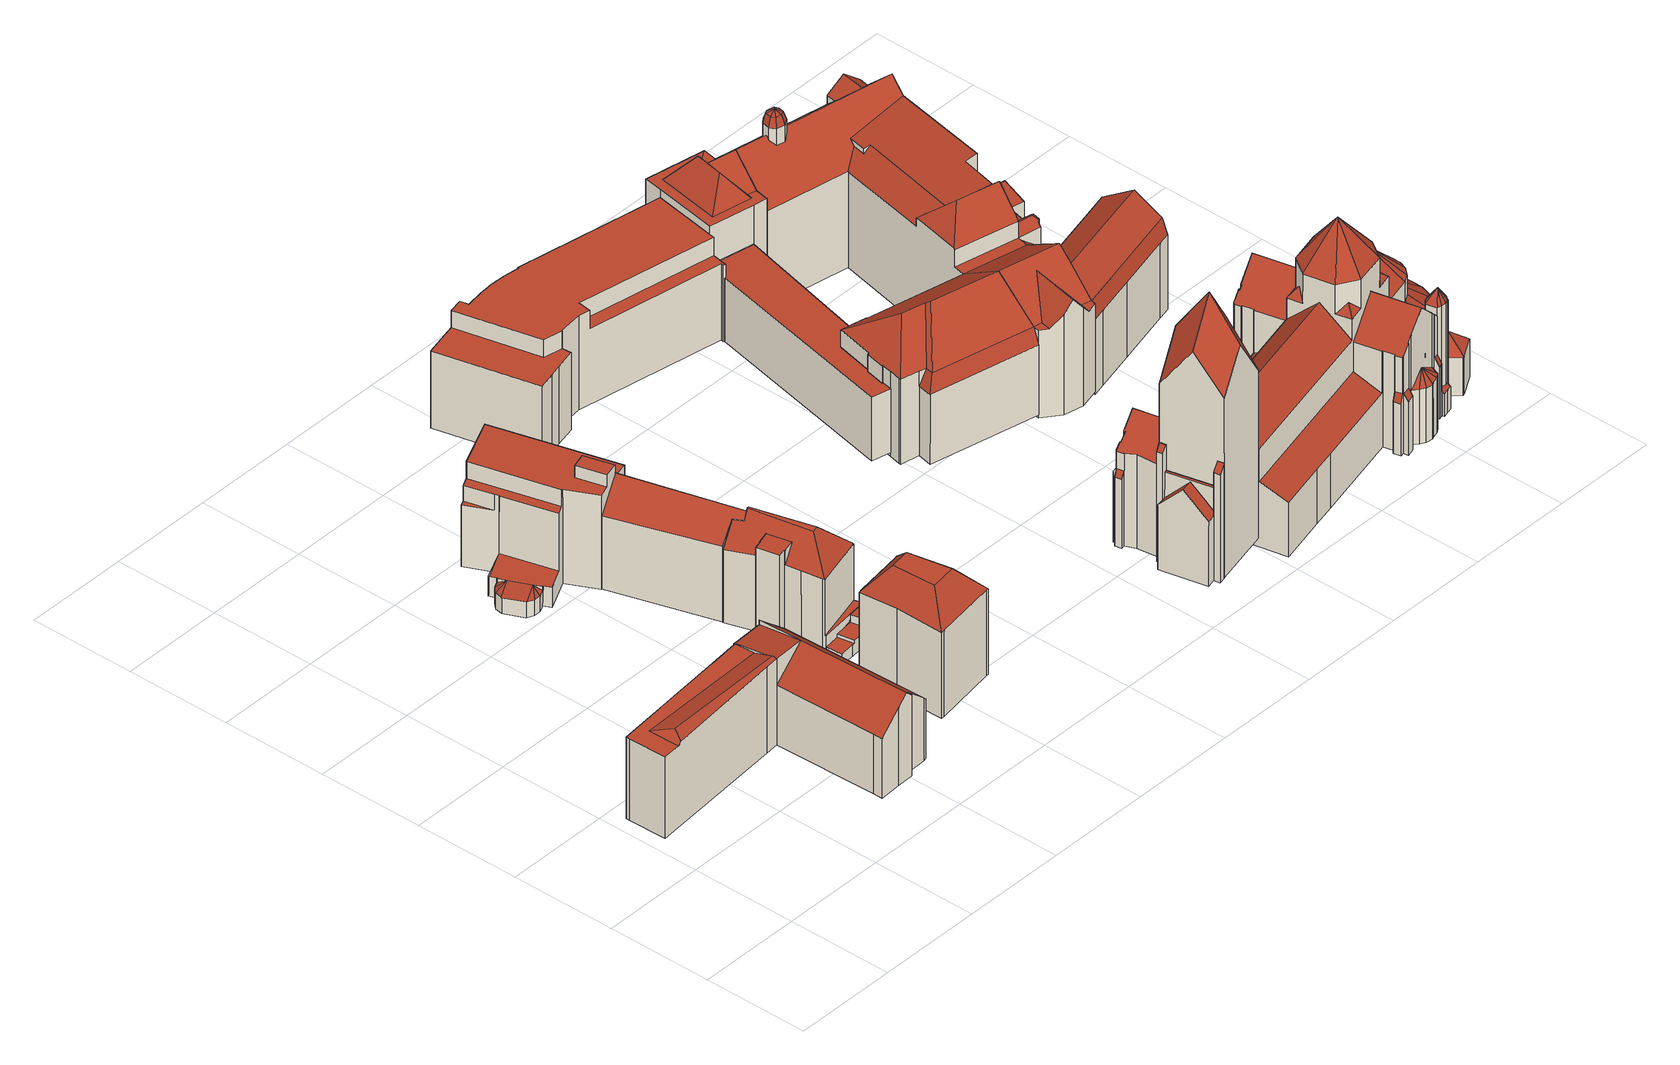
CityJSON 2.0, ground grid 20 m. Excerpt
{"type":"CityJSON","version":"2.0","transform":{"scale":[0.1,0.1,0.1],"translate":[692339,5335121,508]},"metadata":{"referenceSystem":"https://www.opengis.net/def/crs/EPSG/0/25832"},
"CityObjects":{
"building1":{"type":"Building","attributes":{"Gemeindeschluessel":"09162000","HoeheDach":"528.140","HoeheGrund":"510.894","Methode":"2000","NiedrigsteTraufeDesGebaeudes":"527.000","Geometrietyp2DReferenz":"3000","function":"31001_9998","roofType":"3200","measuredHeight":17.25},"geometry":[{"type":"MultiSurface","lod":"2","boundaries":[[[0,1,2,3,4]],[[5,6,7,8]],[[9,1,0,10]],[[11,12,13,14]],[[15,4,3,16]],[[17,18,19,20]],[[3,2,21,16]],[[22,23,20,19]],[[23,22,14,13]],[[18,7,6,24,25,15,16,21,11,14,22,19]],[[18,17,26,8,7]],[[27,28,5,8,26,17,20,23,13,12,9,10]],[[27,25,24,28]],[[28,24,6,5]],[[27,10,0,4,15,25]],[[9,12,11,21,2,1]]],"semantics":{"surfaces":[{"type":"RoofSurface"},{"type":"WallSurface"},{"type":"GroundSurface"}],"values":[0,1,1,1,0,1,0,1,1,0,1,2,1,1,1,1]}}]},
"building2":{"type":"Building","attributes":{"Gemeindeschluessel":"09162000","HoeheDach":"527.940","HoeheGrund":"510.881","Methode":"2000","NiedrigsteTraufeDesGebaeudes":"522.440","Geometrietyp2DReferenz":"3000","function":"31001_9998","roofType":"3100","measuredHeight":17.06},"geometry":[{"type":"MultiSurface","lod":"2","boundaries":[[[29,30,31,32]],[[33,1,34]],[[33,35,36]],[[33,37,38,31,30,39,40,41,35]],[[42,13,14,36,35,41]],[[43,44,45,37,33,34]],[[46,40,39,47]],[[48,49,50,9,12,13,42,46,47,29,32,51]],[[42,41,40,46]],[[12,52,14,13]],[[12,9,34,1,52]],[[48,51,38,37,45]],[[52,1,33,36,14]],[[32,31,38,51]],[[48,45,44,49]],[[50,43,34,9]],[[49,44,43,50]],[[47,39,30,29]]],"semantics":{"surfaces":[{"type":"WallSurface"},{"type":"RoofSurface"},{"type":"GroundSurface"}],"values":[0,0,0,1,0,1,0,2,0,0,0,0,1,0,0,0,0,0]}}]},
"building3":{"type":"Building","attributes":{"Gemeindeschluessel":"09162000","HoeheDach":"532.166","HoeheGrund":"511.224","Methode":"2000","NiedrigsteTraufeDesGebaeudes":"514.307","Geometrietyp2DReferenz":"3000","function":"31001_9998","roofType":"1000","measuredHeight":20.94,"storeysAboveGround":6},"geometry":[{"type":"MultiSurface","lod":"2","boundaries":[[[53,54,55,56]],[[57,58,59,60,61,62]],[[63,64,65,66]],[[67,68,69,70]],[[71,72,73,74,75,64,63,76]],[[77,78,62,61,79]],[[80,57,62,78]],[[60,79,61]],[[53,81,82,83,84,54]],[[85,59,58]],[[86,87,88,89,90,74,73,91]],[[90,92,75,74]],[[93,94,95,66,65,96,97,98,99,100]],[[101,102,59]],[[103,104,87,86,105,106]],[[70,69,97,96]],[[107,108,109,85]],[[93,100,110,111]],[[93,111,112,113,108,107,80,78,77,81,53,56,104,103,72,71,94]],[[101,59,109]],[[60,83,82]],[[60,82,79]],[[92,110,100,99,67,70,96,65,64,75]],[[105,86,91,114]],[[112,111,110,92,90,89,115,116]],[[99,98,68,67]],[[104,56,55,117,88,87]],[[60,84,83]],[[80,107,85,58,57]],[[66,95,76,63]],[[71,76,95,94]],[[72,103,106,114,91,73]],[[112,116,118,113]],[[108,113,118,102,101,109]],[[105,114,106]],[[109,59,85]],[[115,89,88,117]],[[98,97,69,68]],[[81,77,79,82]],[[54,84,60,59,102,118,116,115,117,55]]],"semantics":{"surfaces":[{"type":"WallSurface"},{"type":"RoofSurface"},{"type":"GroundSurface"}],"values":[0,1,0,0,0,0,0,1,0,1,1,0,0,0,0,0,0,0,2,1,1,1,1,0,0,0,0,0,0,1,0,0,0,0,1,1,0,1,0,1]}}]},
"building4":{"type":"Building","attributes":{"Gemeindeschluessel":"09162000","HoeheDach":"531.460","HoeheGrund":"509.760","Methode":"2000","NiedrigsteTraufeDesGebaeudes":"526.714","Geometrietyp2DReferenz":"3000","function":"31001_1000","roofType":"2100","measuredHeight":21.7,"storeysAboveGround":6},"geometry":[{"type":"MultiSurface","lod":"2","boundaries":[[[119,120,121,122]],[[119,123,124,125,126,120]],[[123,119,127,128]],[[129,130,131,132]],[[133,134,135,136]],[[120,126,131,121]],[[133,136,137,138]],[[127,119,122,139,138,140]],[[135,134,141,142]],[[132,131,126,125]],[[141,130,129,142]],[[127,140,143,128]],[[133,138,139,144,134]],[[143,140,138,137]],[[143,137,136,135,142,129,132,125,124,123,128]],[[141,134,144,121,131,130]],[[139,122,121,144]]],"semantics":{"surfaces":[{"type":"RoofSurface"},{"type":"WallSurface"},{"type":"GroundSurface"}],"values":[0,1,1,1,1,0,1,0,1,1,1,1,0,1,2,0,0]}}]},
"building5":{"type":"Building","attributes":{"Gemeindeschluessel":"09162000","HoeheDach":"515.120","HoeheGrund":"510.774","Methode":"2000","NiedrigsteTraufeDesGebaeudes":"513.020","Geometrietyp2DReferenz":"3000","function":"31001_2000","roofType":"1000","measuredHeight":4.35},"geometry":[{"type":"MultiSurface","lod":"2","boundaries":[[[145,146,147,148]],[[149,150,151,152]],[[145,153,154,155,156,150,149,146]],[[157,158,154,153]],[[150,156,159,151]],[[157,160,161,152,151,159,162,158]],[[155,154,158,162]],[[145,148,163,160,157,153]],[[156,155,162,159]],[[163,164,161,160]],[[164,147,146,149,152,161]],[[148,147,164,163]]],"semantics":{"surfaces":[{"type":"WallSurface"},{"type":"RoofSurface"},{"type":"GroundSurface"}],"values":[0,0,0,0,1,0,1,2,0,0,1,0]}}]},
"building6":{"type":"Building","attributes":{"Gemeindeschluessel":"09162000","HoeheDach":"531.180","HoeheGrund":"511.229","Methode":"2000","NiedrigsteTraufeDesGebaeudes":"515.101","Geometrietyp2DReferenz":"3000","function":"31001_1000","roofType":"2100","measuredHeight":19.95,"storeysAboveGround":5},"geometry":[{"type":"MultiSurface","lod":"2","boundaries":[[[165,166,167,168]],[[169,170,171,172,173,174]],[[175,176,177]],[[166,178,179,180,172,171,181,182,183,167]],[[184,185,158,186]],[[166,165,187,178]],[[188,189,190,191]],[[192,193,194,195,196,197]],[[190,189,198,199]],[[184,200,181,171,170,201,185]],[[202,203,204,205]],[[201,170,169,206]],[[207,208,205,204]],[[208,207,192,197]],[[209,182,181,200]],[[173,172,180,210,211]],[[175,177,212,195,194,213,174,173,211,198,189,188]],[[214,183,182,209]],[[175,188,191,203,202,176]],[[215,199,198,211,210]],[[202,205,208,197,196,212,177,176]],[[216,158,185,201,206]],[[217,218,216,206,169,174,213]],[[219,179,178,187]],[[217,193,192,207,204,203,191,190,199,215,219,187,165,168,214,209,200,184,186,218]],[[186,158,216,218]],[[219,215,210,180,179]],[[217,213,194,193]],[[183,214,168,167]],[[212,196,195]]],"semantics":{"surfaces":[{"type":"WallSurface"},{"type":"RoofSurface"},{"type":"GroundSurface"}],"values":[0,1,0,1,0,0,0,0,0,0,0,0,0,0,0,1,1,0,0,0,1,1,0,0,2,0,0,0,0,0]}}]},
"building7":{"type":"Building","attributes":{"Gemeindeschluessel":"09162000","HoeheDach":"530.684","HoeheGrund":"511.253","Methode":"1000","NiedrigsteTraufeDesGebaeudes":"525.691","Geometrietyp2DReferenz":"3000","function":"31001_9998","roofType":"3100","measuredHeight":19.43,"storeysAboveGround":5},"geometry":[{"type":"MultiSurface","lod":"2","boundaries":[[[220,221,222,223]],[[224,225,189,226]],[[227,228,221,220]],[[229,230,231,232]],[[226,189,232,231]],[[233,222,221,228,234]],[[234,228,227,230,229]],[[224,226,231,230,227,220,223]],[[224,223,222,233,225]],[[229,232,189,225,233,234]]],"semantics":{"surfaces":[{"type":"WallSurface"},{"type":"RoofSurface"},{"type":"GroundSurface"}],"values":[0,0,0,0,0,1,0,2,0,1]}}]},
"building8":{"type":"Building","attributes":{"Gemeindeschluessel":"09162000","HoeheDach":"535.802","HoeheGrund":"513.046","Methode":"2000","NiedrigsteTraufeDesGebaeudes":"525.690","Geometrietyp2DReferenz":"3000","function":"31001_3041","roofType":"3100","measuredHeight":22.76},"geometry":[{"type":"MultiSurface","lod":"2","boundaries":[[[235,236,237,238,239,240,241,242]],[[243,244,245,246,247]],[[248,249,250,251,252]],[[250,247,253,254,251]],[[246,245,242,241]],[[243,247,250,249]],[[246,241,240,255,253,247]],[[243,249,248,256,257,236,235,244]],[[255,258,259,254,253]],[[248,252,260,256]],[[238,261,262,259,258,239]],[[257,256,260,262,261,263]],[[235,242,245,244]],[[257,263,237,236]],[[238,237,263,261]],[[251,254,259,262,260,252]],[[255,240,239,258]]],"semantics":{"surfaces":[{"type":"WallSurface"},{"type":"RoofSurface"},{"type":"GroundSurface"}],"values":[0,0,0,1,1,0,0,2,0,0,0,0,0,0,1,1,1]}}]},
"building9":{"type":"Building","attributes":{"Gemeindeschluessel":"09162000","HoeheDach":"563.580","HoeheGrund":"513.062","Methode":"2000","NiedrigsteTraufeDesGebaeudes":"545.792","Geometrietyp2DReferenz":"3000","function":"31001_3041","roofType":"9999","measuredHeight":50.52},"geometry":[{"type":"MultiSurface","lod":"2","boundaries":[[[264,265,266,267,268]],[[269,270,271,272]],[[273,274,275,265,264]],[[270,269,274,273,276]],[[276,277,271,270]],[[275,278,266,265]],[[277,276,273,264,268]],[[271,277,268,267]],[[272,278,275,274,269]],[[271,267,266,278,272]]],"semantics":{"surfaces":[{"type":"WallSurface"},{"type":"RoofSurface"},{"type":"GroundSurface"}],"values":[0,1,2,0,1,0,0,1,0,1]}}]},
"building10":{"type":"Building","attributes":{"Gemeindeschluessel":"09162000","HoeheDach":"536.140","HoeheGrund":"513.041","Methode":"2000","NiedrigsteTraufeDesGebaeudes":"521.324","Geometrietyp2DReferenz":"3000","function":"31001_3041","roofType":"3100","measuredHeight":23.1},"geometry":[{"type":"MultiSurface","lod":"2","boundaries":[[[279,280,281,282]],[[283,284,285,286,287,288,289,290,291,292,293,294,295]],[[296,297,298,299]],[[300,287,286,301]],[[302,303,304,305]],[[279,306,280]],[[307,308,309,310]],[[311,312,313,314]],[[297,313,312,315,283,295,316,304,303,317,309,308,298]],[[318,291,290,319]],[[282,316,295,279]],[[320,321,322,323,294,293]],[[324,305,304,316,282,281]],[[307,310,325,326]],[[279,327,328,306]],[[329,330,331,299,298,308]],[[236,332,284,283,315]],[[318,319,333,334]],[[335,336,290,289,337,338]],[[321,339,327,322]],[[340,329,308,307,326]],[[236,311,314,341,330,329,340,342,343,302,305,324,344,345,339,321,320,346,347,348,336,335,349,300,301,350,332]],[[351,296,299,331]],[[341,351,331,330]],[[343,317,303,302]],[[341,314,313,297,296,351]],[[236,315,312,311]],[[300,349,352,353,288,287]],[[279,295,294,323]],[[320,293,292,346]],[[337,289,288,353]],[[343,342,325,310,309,317]],[[347,334,333,348]],[[323,322,279]],[[350,285,284,332]],[[322,327,279]],[[340,326,325,342]],[[353,352,338,337]],[[336,348,333,319,290]],[[335,338,352,349]],[[301,286,285,350]],[[344,306,328,345]],[[347,346,292,291,318,334]],[[344,324,281,280,306]],[[339,345,328,327]]],"semantics":{"surfaces":[{"type":"RoofSurface"},{"type":"WallSurface"},{"type":"GroundSurface"}],"values":[0,0,1,1,1,0,1,1,0,1,1,1,1,0,0,1,1,0,1,1,1,2,0,1,1,1,1,1,1,1,1,1,1,0,1,0,1,0,1,1,1,1,1,1,1]}}]},
"building11":{"type":"Building","attributes":{"name":"Grundschule München, Sankt-Anna-Straße 22","Gemeindeschluessel":"09162000","HoeheDach":"529.701","HoeheGrund":"511.067","Methode":"2000","NiedrigsteTraufeDesGebaeudes":"526.150","Geometrietyp2DReferenz":"3000","function":"31001_3020","roofType":"1000","measuredHeight":18.63,"storeysAboveGround":5},"geometry":[{"type":"MultiSurface","lod":"2","boundaries":[[[354,355,356,357]],[[358,359,360,361]],[[362,363,364,365]],[[366,367,368,369]],[[363,362,370,371]],[[372,373,374,375]],[[376,377,378,379]],[[380,375,374,381,382,383]],[[384,385,360,359,372,375,380,376,379,386,387,388,389,354,357,390,391,392,393,370,362,365]],[[383,382,394,395,396,397,398,378,377]],[[357,356,399,390]],[[363,371,400,401,402,399,356,355,403,404,405,381,374,373,406,368,367,364]],[[383,377,376,380]],[[391,402,401,392]],[[389,403,355,354]],[[361,360,385,384,407]],[[358,361,407,366,369,408]],[[392,401,400,393]],[[372,359,358,408,406,373]],[[390,399,402,391]],[[382,381,405,394]],[[404,395,394,405]],[[369,368,406,408]],[[393,400,371,370]],[[386,398,397,387]],[[379,378,398,386]],[[389,388,396,395,404,403]],[[387,397,396,388]],[[407,384,365,364,367,366]]],"semantics":{"surfaces":[{"type":"WallSurface"},{"type":"GroundSurface"},{"type":"RoofSurface"}],"values":[0,0,0,0,0,0,0,0,1,2,0,2,0,0,0,0,2,0,0,0,0,0,0,0,0,0,0,0,0]}}]},
"building12":{"type":"Building","attributes":{"Gemeindeschluessel":"09162000","HoeheDach":"523.633","HoeheGrund":"511.121","Methode":"1000","NiedrigsteTraufeDesGebaeudes":"523.633","Geometrietyp2DReferenz":"3000","function":"31001_3020","roofType":"1000","measuredHeight":12.51},"geometry":[{"type":"MultiSurface","lod":"2","boundaries":[[[409,410,411,412]],[[413,414,415,416]],[[410,416,415,411]],[[409,412,417,418]],[[418,417,419,420]],[[384,421,422,365]],[[423,424,425,426]],[[385,426,425,427]],[[420,419,428,429]],[[413,365,422,414]],[[411,415,414,422,421,427,425,424,428,419,417,412]],[[385,427,421,384]],[[429,428,424,423]],[[410,409,418,420,429,423,426,385,384,365,413,416]]],"semantics":{"surfaces":[{"type":"WallSurface"},{"type":"RoofSurface"},{"type":"GroundSurface"}],"values":[0,0,0,0,0,0,0,0,0,0,1,0,0,2]}}]},
"building13":{"type":"Building","attributes":{"name":"St.-Anna-Gymnasium","Gemeindeschluessel":"09162000","HoeheDach":"532.840","HoeheGrund":"510.326","Methode":"2000","NiedrigsteTraufeDesGebaeudes":"524.033","Geometrietyp2DReferenz":"3000","function":"31001_3020","roofType":"2100","measuredHeight":22.51,"storeysAboveGround":4},"geometry":[{"type":"MultiSurface","lod":"2","boundaries":[[[430,431,432,433]],[[434,435,436,437,438,439,440,441,442,443,444]],[[445,446,447,448]],[[436,449,437]],[[450,431,430,440,439]],[[451,452,453,454]],[[454,453,455,456]],[[457,458,434,444,446,445]],[[459,460,461,442,441,452]],[[461,460,462]],[[463,459,452,451]],[[464,465,455,453,452,441,440,430,433]],[[448,447,461,462,466]],[[467,468,449,436,435]],[[456,455,465,469]],[[470,464,433,432]],[[434,458,467,435]],[[457,471,463,451,454,456,469,470,432,431,450,472,468,467,458]],[[464,470,469,465]],[[468,472,438,437,449]],[[447,443,442,461]],[[463,471,466,462,460,459]],[[447,446,444,443]],[[450,439,438,472]],[[471,457,445,448,466]]],"semantics":{"surfaces":[{"type":"WallSurface"},{"type":"RoofSurface"},{"type":"GroundSurface"}],"values":[0,1,1,1,0,0,0,0,1,0,0,1,1,0,0,0,0,2,0,0,1,0,1,0,0]}}]},
"building14":{"type":"Building","attributes":{"Gemeindeschluessel":"09162000","HoeheDach":"536.122","HoeheGrund":"510.868","Methode":"2000","NiedrigsteTraufeDesGebaeudes":"531.154","Geometrietyp2DReferenz":"3000","function":"31001_3020","roofType":"1000","measuredHeight":25.25},"geometry":[{"type":"MultiSurface","lod":"2","boundaries":[[[473,474,475]],[[476,477,478,479,480,481,482]],[[483,484,485,486]],[[487,479,478,484,483,488,489]],[[490,491,477,476]],[[492,485,493]],[[479,487,494,480]],[[495,490,476,482]],[[477,491,484,478]],[[474,496,492,493,475]],[[497,489,488,496]],[[481,498,495,482]],[[480,494,498,481]],[[473,497,496,474]],[[490,495,498,494,487,489,497,473,475,493,485,484,491]],[[486,485,492,496]],[[488,483,486,496]]],"semantics":{"surfaces":[{"type":"RoofSurface"},{"type":"GroundSurface"},{"type":"WallSurface"}],"values":[0,1,0,2,2,0,2,2,2,0,0,2,2,0,0,0,0]}}]},
"building15":{"type":"Building","attributes":{"name":"St. Anna (Pfarrkirche)","Gemeindeschluessel":"09162000","HoeheDach":"548.950","HoeheGrund":"511.462","Methode":"2000","NiedrigsteTraufeDesGebaeudes":"515.863","Geometrietyp2DReferenz":"3000","function":"31001_3041","roofType":"3100","measuredHeight":37.49,"storeysAboveGround":1},"geometry":[{"type":"MultiSurface","lod":"2","boundaries":[[[499,500,501,502]],[[503,504,505,506]],[[507,508,509,510]],[[511,512,513,514]],[[515,516,517,518]],[[519,520,521,522,523]],[[524,525,526,527]],[[528,529,530,531,532,533]],[[534,535,536,537]],[[538,513,512,539,536]],[[540,505,541,542]],[[543,516,515,544,545]],[[511,546,547,519,523,539,512]],[[548,549,501,500,550,551]],[[552,553,554,555,556,557,558]],[[545,544,559,560]],[[561,562,563,564]],[[565,566,567]],[[540,568,569,570,571,572,573]],[[574,575,576,577]],[[578,579,580,581,582]],[[583,584,585]],[[586,587,588,589,590]],[[536,539,523,522]],[[591,592,593]],[[594,590,589,595]],[[596,597,598,599,600]],[[601,602,603,604]],[[605,606,607,608]],[[609,514,513,538,610]],[[611,612,613,508,507,614]],[[615,616,617,618,619,620]],[[621,622,623,624]],[[625,626,573,572,595,627]],[[628,629,630,631]],[[632,633,634,635]],[[636,637,638,639,640,641]],[[642,531,530,620,619,583]],[[643,502,501,549]],[[595,572,571,594]],[[644,592,645]],[[646,647,648,649,650,542]],[[651,592,652]],[[561,653,654,655]],[[656,657,658,659]],[[626,625,551,550,660,661,558,557,662,663]],[[664,665,666]],[[556,555,561]],[[667,668,669,670,671,672]],[[673,674,675,676]],[[677,665,664]],[[537,536,522,521,678]],[[679,584,583]],[[614,507,510,680]],[[608,681,682,683,684,605]],[[685,686,687,688]],[[689,690,691]],[[692,693,694,564,563]],[[695,696,697,698]],[[639,638,699,700,533,532,701,702,703]],[[526,525,504]],[[704,705,706,707,708]],[[611,614,680,709]],[[710,560,559,669]],[[528,533,700,711]],[[712,713,714,715]],[[716,717,569,568,718]],[[623,719,720,721,624]],[[555,554,722,561]],[[723,724,725,726]],[[727,728,729,730,731]],[[732,733,734,735,603,602,697,696,705]],[[736,737,738,676,675,739]],[[740,599,598,681,608]],[[520,741,742,743,744,521]],[[632,745,630,629,746,633]],[[747,649,648,748]],[[749,688,687,750,751,752,753,754]],[[755,756,686,685]],[[757,722,554,553]],[[758,759,760,657,656,761]],[[615,620,530,529]],[[607,606,504]],[[575,762,763,576]],[[764,765,673,676,738,766,767]],[[768,769,770]],[[601,771,772,698,697,602]],[[773,774,775,776,777]],[[778,591,691,690,779]],[[542,541,780,646]],[[781,761,656,659]],[[556,561,782,783,662,557]],[[704,708,784,743,742]],[[663,662,783,634,633,746,785,786,763,762,787,739,675,674]],[[520,527,788,741]],[[583,585,707]],[[780,541,504]],[[789,790,791,792]],[[793,720,719,794,795]],[[713,796,504]],[[797,748,648,647,798]],[[652,644,799,566,565]],[[608,607,800,740]],[[518,801,559]],[[540,542,650,725,724,718,568]],[[788,527,526,802,689,691,591,593,677,664,803,751,750,804,805,733,732]],[[583,707,706]],[[642,583,806]],[[807,770,769]],[[561,655,808,809]],[[755,792,791,810,811,756]],[[587,578,582,812,588]],[[813,814,815,816,765,764]],[[754,753,815,814]],[[750,687,686,756,811,804]],[[669,559,670]],[[751,803,817,752]],[[818,543,545,560,710]],[[819,784,585,584,820]],[[795,821,822,712,793]],[[593,651,666,665,677]],[[670,559,823,735,734,671]],[[593,592,651]],[[740,800,796,822]],[[692,563,562,824]],[[811,810,805,804]],[[802,526,504,503]],[[636,641,772,771]],[[595,581,580,731,730]],[[825,655,654,826]],[[827,801,518,517]],[[813,764,767,828]],[[645,829,807,769,768]],[[830,574,577,831]],[[744,743,784,819]],[[716,718,724,723]],[[812,582,581,595]],[[651,652,565,567,832,817,803,664,666]],[[758,761,781,833]],[[802,503,506,770,807,829,778,779,689]],[[532,531,642,701]],[[515,518,559,544]],[[715,714,525,524]],[[727,731,580,579]],[[834,773,777,809,808]],[[835,631,630,745]],[[820,584,679,836]],[[830,837,787,762,575,574]],[[838,678,839,840]],[[605,684,841,842,798,647,646]],[[610,538,536,535]],[[519,547,843,524,527,520]],[[795,794,596,600,821]],[[667,672,760,759]],[[566,799,567]],[[711,700,699,844]],[[732,705,704,742,741,788]],[[843,547,546,622,621]],[[606,780,504]],[[561,809,777,776]],[[845,583,706]],[[652,592,644]],[[846,586,590,594,571,570]],[[701,642,806,702]],[[847,831,577,576,763,786]],[[597,848,682,681,598]],[[805,810,791,790,509,508,613,658,657,760,672,671,734,733]],[[719,623,622,546,511,514,609,849,838,840,616,615,529,528,711,844,637,636,771,601,604,827,517,516,543,818,668,667,759,758,833,612,611,709,789,792,755,685,688,749,754,814,813,828,850,737,736,837,830,831,847,835,745,632,635,774,773,834,825,826,693,692,824,757,553,552,851,643,549,548,728,727,579,578,587,586,846,717,716,723,726,747,748,797,852,853,854,848,597,596,794]],[[540,573,626,663,674,673,765,816,832,567,799,644,645,768,770,506,505]],[[628,785,746,629]],[[722,562,561]],[[852,842,841,853]],[[561,564,694,653]],[[778,592,591]],[[646,780,606,605]],[[772,641,640,695,698]],[[616,840,839,855,856,617]],[[612,833,781,659,658,613]],[[621,624,721,715,524,843]],[[796,800,504]],[[702,806,845,696,695,703]],[[618,617,856,583]],[[806,583,845]],[[849,609,610,535,534]],[[832,816,815,753,752,817]],[[693,826,654,653,694]],[[645,592,829]],[[747,726,725,650,649]],[[850,766,738,737]],[[668,818,710,669]],[[819,820,836,839,678,521,744]],[[836,679,855,839]],[[703,695,640,639]],[[835,847,786,785,628,631]],[[589,588,812,595]],[[834,808,655,825]],[[856,855,679,583]],[[828,767,766,850]],[[800,607,504]],[[827,604,603,735,823,801]],[[854,683,682,848]],[[846,570,569,717]],[[552,558,661,851]],[[774,635,634,783,782,775]],[[619,618,583]],[[561,776,775,782]],[[525,714,504]],[[757,824,562,722]],[[822,821,600,599,740]],[[829,592,778]],[[728,548,551,625,627,729]],[[689,779,690]],[[504,541,505]],[[499,660,550,500]],[[822,796,713,712]],[[844,699,638,637]],[[696,845,706,705]],[[797,798,842,852]],[[643,851,661,660,499,502]],[[838,849,534,537,678]],[[736,739,787,837]],[[801,823,559]],[[714,713,504]],[[854,853,841,684,683]],[[789,709,680,510,509,790]],[[721,720,793,712,715]],[[595,730,729,627]],[[708,707,585,784]]],"semantics":{"surfaces":[{"type":"RoofSurface"},{"type":"WallSurface"},{"type":"GroundSurface"}],"values":[0,0,1,1,1,1,1,1,0,0,1,1,1,1,1,0,0,0,0,0,1,0,1,0,0,0,1,1,1,1,1,1,1,1,0,1,1,0,1,1,0,0,0,0,1,0,0,0,1,1,0,0,0,0,0,1,0,1,1,0,0,1,1,0,1,1,1,1,0,1,1,0,1,0,1,1,1,1,1,1,1,1,0,1,0,0,1,1,1,1,0,1,0,0,0,0,0,1,1,0,1,1,1,0,0,1,0,0,0,0,1,1,1,1,0,0,0,1,1,0,1,1,0,1,1,1,0,1,0,1,1,1,1,1,1,1,0,1,1,1,1,0,1,1,1,1,1,1,1,0,0,0,1,1,0,1,1,1,0,0,0,0,1,1,1,1,0,2,1,1,0,1,0,0,1,0,1,1,0,0,1,0,0,1,0,1,0,1,1,1,0,1,1,1,0,1,0,1,0,1,1,1,1,1,0,0,0,1,0,0,1,0,0,1,1,1,1,1,1,1,1,0,0,1,1,0,0,1]}}]},
"building16":{"type":"Building","attributes":{"name":"St.-Anna-Gymnasium","Gemeindeschluessel":"09162000","HoeheDach":"540.430","HoeheGrund":"509.702","Methode":"2000","NiedrigsteTraufeDesGebaeudes":"527.000","Geometrietyp2DReferenz":"3000","function":"31001_3020","roofType":"3100","measuredHeight":30.73},"geometry":[{"type":"MultiSurface","lod":"2","boundaries":[[[857,858,859,860]],[[861,862,863,864]],[[865,866,867,868]],[[869,870,871]],[[872,873,869]],[[874,873,872,875]],[[444,876,877,878,879,880,434]],[[881,882,883,884]],[[885,886,874,887]],[[873,874,886,870]],[[858,875,872,888]],[[865,868,889,890,891,892,893,894,895,896,897,898,899,900,901,902,903,904,905,881,884,906,907,908]],[[909,910,911,912,913,914,915,916,917]],[[865,908,918,919,866]],[[879,920,921,880]],[[858,888,922,859]],[[894,893,915,914,923]],[[873,870,869]],[[924,925,926]],[[859,922,927,928]],[[929,911,910]],[[928,930,931,932,933]],[[903,934,935,904]],[[888,872,869]],[[936,923,914,913,937,938]],[[874,875,939,940,887]],[[903,902,434,880,921,938,937,912,911,929,941,934]],[[869,871,942]],[[895,894,923,936,920,879,878]],[[943,944,446,945]],[[444,446,944,946,863,862,947,876]],[[920,936,938,921]],[[895,878,877,896]],[[897,896,877,876,947]],[[948,946,944,943,949]],[[950,951,890,889]],[[928,927,942,930]],[[889,868,867,952,950]],[[919,940,939,857,860,933,932,488,935,934,941,953,954,952,867,866]],[[919,918,955,956,957,958,959,883,882,960,488,932,931,961,885,887,940]],[[901,900,949,943,945]],[[909,924,926,953,941,929,910]],[[898,897,947,862,861]],[[892,916,915,893]],[[888,869,922]],[[961,962,886,885]],[[860,859,928,933]],[[956,963,964,957]],[[939,875,858,857]],[[905,904,935,488,960]],[[902,901,945,446,444,434]],[[900,899,965,948,949]],[[966,967,958,957,964]],[[899,898,861,864,965]],[[955,963,956]],[[908,907,906,966,964,963,955,918]],[[922,869,927]],[[931,930,962,961]],[[913,912,937]],[[925,954,953,926]],[[905,960,882,881]],[[968,951,950,952,954,925,924,909,917]],[[968,917,916,892,891]],[[869,942,927]],[[958,967,959]],[[948,965,864,863,946]],[[906,884,883,959,967,966]],[[871,870,886,962]],[[890,951,968,891]],[[942,871,962,930]]],"semantics":{"surfaces":[{"type":"WallSurface"},{"type":"RoofSurface"},{"type":"GroundSurface"}],"values":[0,1,0,1,1,1,1,0,0,1,1,2,1,0,1,1,0,1,0,1,0,0,0,1,1,0,0,1,0,1,1,0,0,0,1,0,1,0,1,1,0,1,0,0,1,0,0,1,0,0,0,0,1,0,0,0,1,0,1,0,0,1,0,1,0,1,0,1,0,1]}}]},
"building17":{"type":"Building","attributes":{"Gemeindeschluessel":"09162000","HoeheDach":"530.550","HoeheGrund":"509.155","Methode":"2000","NiedrigsteTraufeDesGebaeudes":"523.803","Geometrietyp2DReferenz":"3000","function":"31001_1000","roofType":"3400","measuredHeight":21.39,"storeysAboveGround":4},"geometry":[{"type":"MultiSurface","lod":"2","boundaries":[[[969,970,971,972]],[[973,974,975,976]],[[977,978,979,980]],[[981,982,983,984]],[[984,983,985,986]],[[987,974,973,970,969,988,989]],[[990,991,992,980,979]],[[972,971,982,981]],[[990,987,989,993,994,995,991]],[[996,994,993,997]],[[983,982,971,970,973,976,985]],[[977,986,985,976,975,978]],[[992,991,995,998]],[[977,980,992,998,996,997,988,969,972,981,984,986]],[[990,979,978,975,974,987]],[[997,993,989,988]],[[998,995,994,996]]],"semantics":{"surfaces":[{"type":"WallSurface"},{"type":"RoofSurface"},{"type":"GroundSurface"}],"values":[0,1,0,0,0,0,0,0,1,0,1,0,0,2,1,0,0]}}]},
"building18":{"type":"Building","attributes":{"Gemeindeschluessel":"09162000","HoeheDach":"528.088","HoeheGrund":"508.364","Methode":"2000","NiedrigsteTraufeDesGebaeudes":"521.855","Geometrietyp2DReferenz":"3000","function":"31001_1000","roofType":"2100","measuredHeight":19.72},"geometry":[{"type":"MultiSurface","lod":"2","boundaries":[[[999,1000,1001,1002,1003,1004,1005,1006,1007]],[[1008,1006,1005,1009]],[[1010,1011,1012,1013,1014,1002,1001,1015]],[[1016,1017,1018,1019]],[[1005,1004,1003,1020,1021,1009]],[[1020,1003,1022,1023]],[[1024,1025,1026,1027,1023,1022]],[[1007,1028,1029,999]],[[1030,1031,1032,1033,1034,1035]],[[1036,1030,1035,1037]],[[1033,1038,1039,1034]],[[1040,1031,1030,1036]],[[1041,1042,1028,1007,1006,1008,1043,1044,1045]],[[1019,1018,1029,1028,1042]],[[1035,1034,1039,1041,1045,1046,1037]],[[1047,1032,1031,1040]],[[1038,1048,1016,1019,1042,1041,1039]],[[1049,1050,1051,1052,1015,1001,1000,999,1029,1018,1017]],[[1038,1033,1032,1047,1053,1054,1048]],[[1026,1025,1013,1012]],[[1002,1014,1013,1025,1024,1022,1003]],[[1054,1055,1049,1017,1016,1048]],[[1012,1011,1010,1015,1052,1051,1050,1049,1055,1054,1053,1047,1040,1036,1037,1046,1045,1044,1043,1008,1009,1021,1020,1023,1027,1026]]],"semantics":{"surfaces":[{"type":"RoofSurface"},{"type":"WallSurface"},{"type":"GroundSurface"}],"values":[0,1,1,0,1,1,1,1,0,1,1,1,1,0,1,1,0,1,1,1,0,1,2]}}]}
},
"vertices":[
[276,292,199],[301,294,199],[301,302,201],[60,294,201],[48,271,194],[4,347,29],[4,347,190],[94,356,190],[94,356,29],[301,294,29],[276,292,29],[296,373,190],[296,373,29],[296,378,29],[296,378,190],[41,270,190],[39,330,190],[236,370,29],[236,370,190],[295,376,190],[295,376,29],[298,338,190],[295,378,190],[295,378,29],[4,339,190],[6,267,190],[109,357,29],[6,267,29],[4,339,29],
[422,95,29],[422,95,153],[383,93,187],[383,93,29],[361,297,199],[301,294,148],[358,380,199],[358,380,190],[369,83,199],[381,83,189],[429,96,146],[421,383,144],[361,381,196],[361,381,29],[307,99,146],[307,80,146],[349,82,182],[421,383,29],[429,96,29],[349,82,29],[307,80,29],[307,99,29],[381,83,29],[296,373,191],
[294,869,32],[294,869,71],[288,882,71],[288,882,32],[285,801,63],[286,801,63],[318,816,70],[300,854,70],[268,838,63],[268,837,63],[434,1018,185],[434,1018,218],[499,784,218],[499,784,185],[424,822,218],[424,822,242],[451,830,242],[451,830,218],[447,1024,32],[328,969,32],[328,969,185],[343,976,185],[343,976,218],[447,1024,185],[271,852,32],[268,837,32],[271,852,63],[285,801,32],[281,863,32],[281,863,63],[293,869,63],[293,869,71],[298,795,63],[341,915,185],[344,909,185],[343,908,185],[371,808,185],[387,816,185],[326,968,185],[387,816,218],[417,760,32],[513,788,32],[513,788,185],[467,775,218],[467,775,242],[439,767,242],[439,767,218],[417,760,218],[325,801,63],[325,801,71],[317,964,32],[344,909,32],[341,915,154],[317,964,154],[298,795,32],[312,795,32],[312,795,63],[389,816,218],[389,816,32],[332,788,32],[325,802,32],[326,968,154],[371,808,71],[332,788,71],[343,908,71],[325,802,71],
[666,174,187],[643,296,187],[605,290,235],[621,209,235],[666,174,18],[663,194,18],[639,317,18],[639,317,187],[662,174,187],[662,174,18],[631,336,18],[631,336,187],[635,337,187],[635,337,18],[531,246,190],[525,319,188],[525,319,18],[531,246,18],[533,154,18],[533,154,187],[570,201,235],[540,155,187],[534,321,188],[534,321,18],[540,155,18],[566,284,235],
[551,355,28],[551,355,50],[551,356,50],[551,356,28],[557,356,50],[557,356,56],[551,388,56],[551,388,50],[630,366,28],[630,366,71],[594,361,71],[594,361,56],[623,397,28],[623,397,71],[587,393,56],[521,384,28],[521,384,50],[587,393,71],[523,352,28],[523,352,50],
[585,562,32],[585,562,175],[592,537,175],[592,537,32],[521,386,181],[619,413,181],[618,415,183],[565,441,232],[553,438,232],[521,387,181],[498,502,183],[498,502,211],[520,508,211],[578,560,183],[575,570,183],[533,556,232],[618,416,183],[610,444,183],[585,535,183],[623,401,32],[623,401,71],[623,397,32],[578,560,32],[479,562,176],[510,570,214],[510,570,32],[479,562,32],[506,458,32],[512,428,32],[512,428,182],[507,457,182],[507,457,211],[506,458,211],[517,550,217],[517,550,32],[618,416,32],[619,413,71],[498,501,211],[498,501,32],[483,497,32],[483,497,211],[521,386,71],[492,455,32],[492,455,211],[610,444,32],[531,556,232],[529,555,232],[530,463,211],[520,390,181],[585,535,32],[531,556,32],[521,384,71],[520,390,32],[521,384,32],[575,570,32],
[575,570,33],[575,570,179],[531,556,224],[531,556,33],[517,550,33],[517,550,215],[510,570,33],[513,788,33],[513,788,179],[417,760,177],[417,760,33],[479,562,33],[479,562,182],[528,555,227],[466,775,227],
[1063,32,50],[1036,143,50],[1036,143,278],[1039,131,278],[1039,131,227],[1060,43,227],[1060,43,278],[1063,32,278],[1048,40,50],[1050,29,50],[1050,29,262],[1048,40,263],[1048,40,177],[1012,125,50],[1031,36,50],[1031,36,178],[1021,80,224],[1012,125,177],[1055,42,177],[1044,86,224],[1055,42,227],[1028,128,50],[1026,140,50],[1034,130,227],[1034,130,177],[1028,128,177],[1028,129,266],[1028,129,177],[1026,140,266],
[1174,58,51],[1160,117,51],[1160,117,461],[1161,113,468],[1174,58,384],[1036,143,393],[1050,86,477],[1105,100,556],[1089,155,471],[1063,32,51],[1036,143,51],[1148,168,51],[1063,32,404],[1115,44,475],[1148,168,378],
[1071,229,155],[1050,245,134],[1049,245,134],[1043,223,133],[1088,155,281],[1148,168,226],[1147,172,226],[1135,226,226],[1134,232,226],[1134,232,225],[1131,245,225],[1130,245,227],[1117,242,238],[1118,239,239],[1102,235,253],[1101,236,253],[1071,229,281],[1022,204,198],[1022,204,232],[1019,217,232],[1019,217,198],[1134,232,50],[1135,226,50],[1044,220,50],[1044,220,255],[1042,221,254],[1042,221,50],[1068,256,134],[1020,218,198],[1020,218,234],[1030,220,243],[1030,220,198],[1030,185,50],[1030,185,236],[1022,204,233],[1022,204,50],[1036,143,233],[1043,223,255],[1030,218,243],[1117,242,198],[1130,245,198],[1102,235,50],[1097,243,50],[1097,243,134],[1101,236,133],[1049,245,50],[1028,227,188],[1019,224,189],[1089,251,134],[1082,253,133],[1020,218,50],[1012,215,50],[1012,215,187],[1148,168,50],[1129,252,187],[1116,248,188],[1137,246,50],[1130,245,50],[1131,245,198],[1137,246,186],[1089,251,50],[1019,224,50],[1015,203,50],[1028,227,50],[1030,218,50],[1068,256,50],[1082,253,50],[1118,239,50],[1116,248,50],[1129,252,50],[1140,233,50],[1147,172,50],[1015,203,186],[1140,233,185],[1134,232,198],
[650,1240,31],[650,1240,217],[651,1240,217],[651,1240,31],[1023,1042,181],[1023,1042,31],[1022,1037,31],[1022,1037,181],[1053,1196,31],[1053,1196,217],[1033,1075,217],[1033,1075,31],[1031,1065,181],[1031,1065,217],[766,1112,217],[766,1112,181],[771,1245,31],[771,1245,217],[741,1091,31],[741,1091,217],[694,1086,217],[694,1086,31],[655,1058,31],[655,1058,183],[633,1052,183],[633,1052,31],[695,1067,31],[694,1085,217],[694,1085,183],[695,1067,183],[1026,1036,31],[1024,1036,31],[600,1044,31],[554,1235,31],[609,1248,31],[646,1256,31],[683,1245,31],[712,1247,31],[741,1246,31],[771,1242,31],[658,1091,183],[620,1250,183],[609,1248,183],[554,1235,183],[600,1044,183],[683,1245,217],[771,1242,217],[741,1246,217],[712,1247,217],[646,1256,217],[620,1250,217],[658,1091,217],[762,1087,217],[1026,1036,181],[762,1087,181],
[994,710,31],[1010,783,31],[1010,783,156],[994,710,156],[1119,1059,31],[1119,1059,156],[1051,775,156],[1051,775,31],[991,710,156],[991,710,31],[983,673,156],[983,673,31],[1026,1036,156],[1033,1075,156],[981,653,31],[981,653,156],[945,661,156],[945,661,31],[1024,1036,156],[985,673,156],[985,673,31],
[994,710,191],[994,710,23],[991,710,23],[991,710,189],[1244,732,191],[1058,771,191],[1058,772,191],[1057,773,190],[1051,775,190],[1010,783,190],[1009,781,191],[1053,693,243],[1097,683,243],[1101,675,248],[1230,647,248],[1213,549,161],[1215,561,190],[1021,602,190],[1006,593,161],[1058,773,190],[1010,783,23],[976,628,23],[976,628,190],[976,631,190],[976,631,23],[981,653,190],[981,653,23],[1213,549,23],[1244,732,23],[1012,621,190],[1011,620,190],[1024,617,190],[1011,620,161],[1012,621,23],[983,673,189],[985,673,190],[1006,593,160],[1058,771,23],[1058,773,23],[985,673,23],[983,673,23],[1006,593,23],[1051,775,23],
[1131,1074,232],[1099,1112,281],[1055,1088,232],[1053,1196,29],[1059,1231,29],[1174,1210,29],[1146,1056,29],[1146,1055,29],[1119,1059,29],[1033,1075,29],[1169,1183,232],[1174,1210,232],[1152,1196,232],[1151,1186,232],[1146,1056,232],[1160,1132,281],[1151,1081,232],[1053,1196,232],[1059,1231,232],[1109,1166,281],[1075,1210,232],[1146,1055,232],[1033,1075,232],[1105,1142,281],[1132,1085,232],[1119,1059,232],
[1531,360,154],[1545,363,154],[1543,371,141],[1530,368,141],[1586,217,276],[1630,228,276],[1622,285,220],[1573,273,220],[1502,45,154],[1502,45,224],[1498,58,224],[1498,58,154],[1713,126,35],[1713,126,110],[1719,96,109],[1719,96,35],[1565,37,142],[1565,37,35],[1579,41,35],[1579,41,142],[1696,142,146],[1665,121,146],[1665,121,128],[1675,128,139],[1696,142,116],[1670,183,182],[1670,183,220],[1655,174,220],[1655,174,182],[1638,65,35],[1637,71,35],[1637,71,246],[1637,71,245],[1637,71,84],[1638,65,79],[1677,73,110],[1678,73,110],[1684,109,139],[1657,95,110],[1719,96,110],[1712,127,110],[1622,285,182],[1645,285,220],[1645,285,182],[1561,35,35],[1562,36,142],[1561,35,142],[1695,142,35],[1695,142,147],[1546,363,35],[1543,371,35],[1545,363,230],[1546,363,230],[1525,355,35],[1514,368,35],[1514,368,138],[1515,368,139],[1523,358,138],[1523,358,252],[1525,355,251],[1561,58,165],[1549,37,142],[1487,349,160],[1488,376,139],[1482,375,139],[1481,374,139],[1459,216,270],[1471,233,288],[1453,244,270],[1610,334,148],[1604,333,147],[1593,332,147],[1593,332,146],[1556,323,146],[1567,272,182],[1430,321,141],[1435,322,154],[1432,334,154],[1427,332,141],[1574,355,35],[1566,358,35],[1566,358,108],[1572,355,108],[1574,355,108],[1630,85,269],[1637,101,245],[1626,102,245],[1590,340,35],[1583,349,35],[1583,349,107],[1587,343,107],[1590,340,107],[1569,152,328],[1526,202,409],[1509,138,328],[1593,332,106],[1556,323,123],[1732,251,35],[1728,263,35],[1728,263,148],[1732,253,147],[1732,251,147],[1604,70,35],[1604,70,238],[1596,69,247],[1596,69,35],[1676,264,182],[1676,264,220],[1683,252,220],[1683,252,182],[1681,74,35],[1681,74,109],[1496,43,35],[1503,45,35],[1503,45,226],[1496,43,137],[1639,71,35],[1645,80,35],[1645,80,246],[1644,79,247],[1639,72,246],[1639,71,246],[1709,154,145],[1709,154,35],[1723,174,35],[1723,174,147],[1546,363,229],[1567,272,229],[1546,363,106],[1433,336,154],[1449,340,154],[1446,346,141],[1431,343,141],[1449,338,35],[1449,338,241],[1455,339,246],[1455,339,35],[1611,62,35],[1616,63,35],[1616,63,83],[1615,63,83],[1615,63,138],[1611,62,138],[1632,69,245],[1530,368,35],[1483,251,328],[1543,266,328],[1663,276,182],[1684,320,148],[1677,324,148],[1665,329,148],[1657,331,149],[1472,159,328],[1459,216,328],[1474,371,138],[1473,371,138],[1466,366,139],[1519,48,154],[1519,48,241],[1503,44,226],[1503,44,154],[1531,360,244],[1532,358,244],[1492,350,282],[1513,259,282],[1479,130,270],[1491,148,288],[1472,159,270],[1528,51,35],[1539,42,35],[1539,42,142],[1529,51,141],[1529,51,251],[1528,51,250],[1453,244,165],[1453,244,224],[1440,301,224],[1440,301,140],[1509,138,270],[1656,96,110],[1643,96,245],[1493,57,137],[1725,270,149],[1722,278,149],[1715,288,149],[1713,292,150],[1278,28,35],[1278,28,141],[1186,5,141],[1186,5,35],[1599,160,270],[1580,170,288],[1569,152,270],[1482,375,35],[1480,374,35],[1480,374,138],[1613,71,154],[1613,71,229],[1605,69,238],[1605,69,154],[1617,59,79],[1628,62,79],[1632,69,84],[1622,69,86],[1613,71,90],[1609,92,139],[1609,92,229],[1609,92,245],[1616,98,245],[1616,98,139],[1493,57,35],[1548,37,142],[1628,62,35],[1687,213,182],[1687,213,220],[1682,198,220],[1682,198,182],[1620,335,35],[1604,333,35],[1620,335,147],[1732,199,35],[1732,199,146],[1723,176,147],[1499,376,139],[1635,335,35],[1635,335,147],[1652,333,148],[1652,333,35],[1557,358,35],[1555,364,35],[1555,364,106],[1556,363,107],[1557,358,109],[1593,158,229],[1541,146,282],[1561,58,282],[1595,67,248],[1441,301,35],[1276,261,35],[1276,261,140],[1441,301,225],[1685,241,182],[1605,107,146],[1605,107,139],[1624,111,139],[1624,111,128],[1446,346,35],[1449,340,241],[1665,329,35],[1677,324,35],[1174,58,35],[1174,56,165],[1174,56,228],[1161,113,282],[1160,117,278],[1160,117,35],[1322,38,35],[1322,38,141],[1499,376,35],[1520,40,35],[1519,49,35],[1519,49,241],[1520,40,140],[1435,322,224],[1432,334,224],[1147,172,164],[1148,169,165],[1228,249,140],[1135,226,141],[1543,266,270],[1561,255,288],[1573,273,270],[1607,60,35],[1607,60,137],[1458,354,35],[1455,346,35],[1455,346,138],[1456,348,139],[1458,354,138],[1592,188,328],[1592,188,270],[1663,276,220],[1505,36,140],[1455,341,138],[1455,341,246],[1626,102,139],[1433,336,225],[1433,334,225],[1436,322,225],[1593,158,182],[1500,58,35],[1500,58,225],[1494,80,225],[1494,80,35],[1733,207,148],[1735,229,35],[1735,229,146],[1687,230,220],[1688,318,35],[1688,318,147],[1483,251,270],[1685,241,220],[1588,48,142],[1599,160,220],[1479,130,228],[1482,131,165],[1482,131,224],[1622,69,245],[1579,245,270],[1461,360,139],[1460,358,139],[1493,80,224],[1493,80,141],[1579,351,108],[1147,172,35],[1148,168,35],[1148,168,228],[1148,169,228],[1466,187,282],[1548,37,35],[1626,102,120],[1637,101,117],[1734,240,147],[1687,230,182],[1595,67,141],[1488,376,35],[1466,366,35],[1473,371,35],[1588,48,35],[1135,226,35],[1579,245,328],[1430,321,35],[1427,332,35],[1453,244,228],[1505,36,35],[1461,360,35],[1431,343,35],[1643,96,112],[1436,322,35],[1656,96,35],[1644,93,110],[1644,93,35],[1706,301,148],[1698,310,147],[1697,144,147],[1617,59,35],[1613,71,245],[1593,332,35],[1433,334,35],[1722,278,35],[1677,73,35],[1228,249,35],[1532,358,35],[1698,310,35],[1706,301,35],[1715,288,35],[1644,93,245],[1644,91,246],
[1242,1101,266],[1242,1101,299],[1225,1104,299],[1225,1104,266],[1322,527,190],[1325,538,190],[1306,542,190],[1302,522,190],[1467,1074,17],[1467,1074,278],[1463,1051,256],[1463,1051,17],[1237,1119,324],[1247,1129,317],[1233,1132,317],[1248,1111,317],[1250,1122,317],[1256,1124,299],[1253,1108,299],[1345,622,248],[1348,632,241],[1356,666,218],[1365,707,190],[1244,733,190],[1191,1206,17],[1191,1206,206],[1408,1167,206],[1408,1167,17],[1251,1133,265],[1251,1133,299],[1256,1124,273],[1240,1107,317],[1457,1021,17],[1427,864,17],[1403,868,17],[1386,795,17],[1382,780,17],[1372,734,17],[1356,666,17],[1348,632,17],[1340,598,17],[1322,527,17],[1282,517,17],[1245,525,17],[1213,549,17],[1244,732,17],[1307,1027,17],[1146,1056,17],[1174,1210,17],[1418,1166,17],[1445,1161,17],[1483,1154,17],[1308,827,240],[1290,850,223],[1270,854,223],[1270,852,225],[1301,796,270],[1382,778,270],[1382,780,269],[1386,795,254],[1387,798,252],[1483,1154,206],[1468,1077,281],[1370,729,190],[1249,755,190],[1229,1109,317],[1372,734,227],[1348,1018,240],[1335,1020,238],[1335,1020,229],[1224,1116,317],[1219,1115,299],[1270,854,207],[1222,1131,299],[1222,1131,272],[1220,1121,281],[1219,1115,274],[1307,1027,207],[1146,1056,206],[1370,729,223],[1250,757,225],[1249,755,223],[1253,1108,274],[1254,1115,281],[1306,1027,207],[1226,1128,317],[1227,538,190],[1231,558,190],[1213,549,190],[1283,615,235],[1340,598,232],[1263,521,235],[1245,525,213],[1457,1021,255],[1427,864,255],[1463,1050,255],[1340,1045,229],[1342,1054,238],[1481,1155,206],[1477,1137,223],[1440,1115,250],[1413,1148,223],[1416,1166,206],[1174,1210,206],[1231,1137,265],[1231,1137,299],[1481,1155,223],[1448,1160,250],[1282,517,212],[1418,1166,225],[1416,1166,223],[1403,868,252],
[1560,585,12],[1560,585,159],[1536,579,159],[1536,579,12],[1558,594,189],[1548,644,225],[1338,593,225],[1325,537,189],[1340,598,12],[1340,598,222],[1348,632,202],[1348,632,12],[1425,552,12],[1425,552,159],[1348,533,159],[1348,533,12],[1322,527,159],[1322,527,12],[1537,701,189],[1535,710,12],[1535,710,158],[1353,656,189],[1356,666,159],[1356,666,12],[1507,703,158],[1420,682,159],[1384,673,159],[1420,682,12],[1507,703,12],[1384,673,12],
[1431,756,164],[1444,810,164],[1444,812,164],[1448,812,163],[1403,868,175],[1391,818,175],[1386,795,175],[1382,780,175],[1379,765,175],[1382,780,4],[1386,795,4],[1448,812,4],[1451,811,4],[1473,807,4],[1473,807,163],[1451,811,163],[1444,812,4],[1422,732,195],[1426,734,193],[1429,750,193],[1417,741,201],[1403,868,4],[1391,818,4],[1427,864,175],[1427,864,4],[1462,858,175],[1482,855,175],[1482,855,4],[1462,858,4],[1379,765,188],[1431,756,188],[1384,673,166],[1420,682,139],[1409,694,149],[1416,723,150],[1371,731,187],[1356,666,187],[1384,673,4],[1356,666,4],[1416,723,188],[1371,731,188],[1420,682,4],[1371,734,191],[1375,748,201],[1379,765,4],[1375,748,4],[1371,734,4],[1371,731,4],[1409,694,4],[1418,730,193],[1426,734,4],[1429,750,4],[1431,756,4],[1444,810,4],[1416,723,4],[1418,730,4],[1422,732,4]
]}
